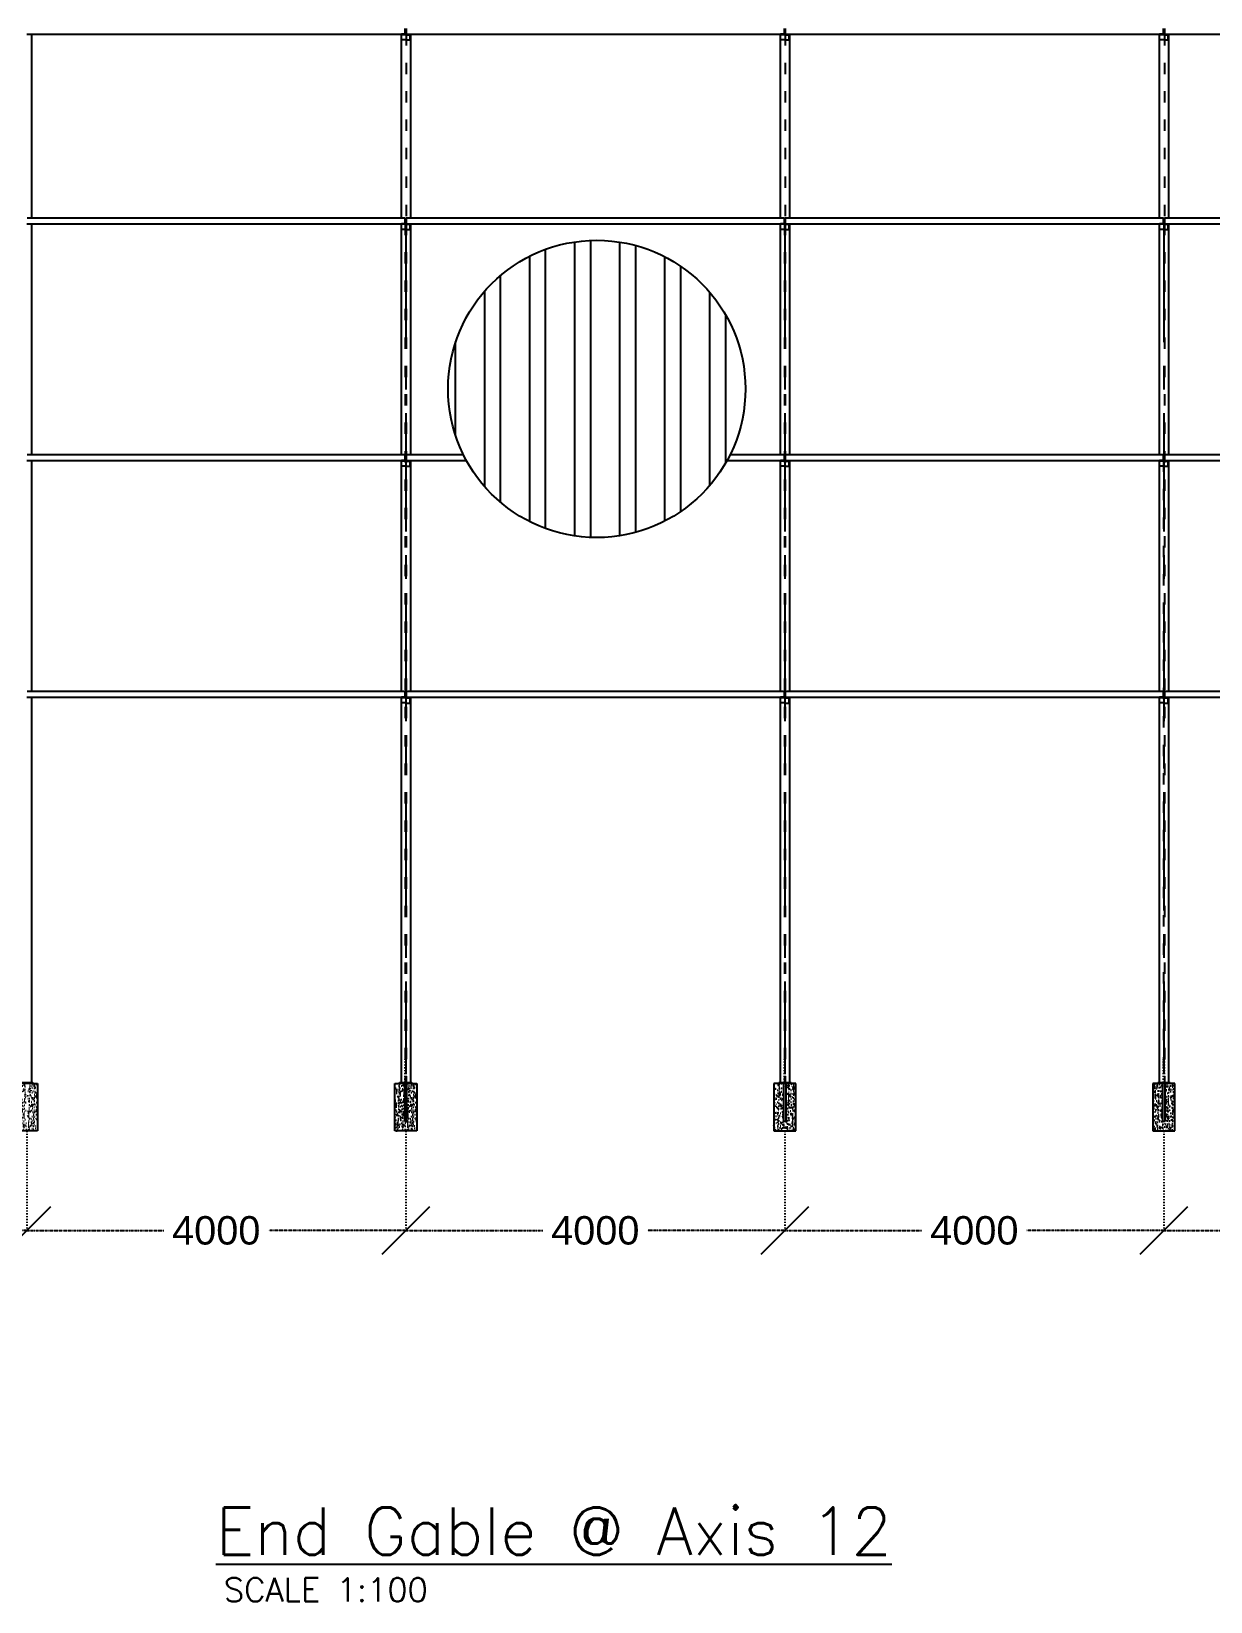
# Model space of a CAD drawing. Header units: inches. Extents: x -15 to 1885144, y -42615 to 866270.
# Drawn here: x 1676084 to 1688527, y 97362 to 113938 of the extents above; entities that cross this region are included whole.
import ezdxf
from ezdxf.enums import TextEntityAlignment as Align

# ---------------------------------------------------------------- set-up
doc = ezdxf.new("R2010")
doc.units = ezdxf.units.IN
doc.header["$LTSCALE"] = 100
doc.header["$MEASUREMENT"] = 0
for name, pattern in [('CENTER', [2, 1.25, -0.25, 0.25, -0.25]), ('dash line', [30, 12, -18]), ('PHANTOM2', [1.25, 0.625, -0.125, 0.125, -0.125, 0.125, -0.125])]:
    doc.linetypes.add(name, pattern=pattern)
for name, color, linetype in [('axis', 8, 'PHANTOM2'), ('bolt', 1, 'Continuous'), ('dimensions', 10, 'PHANTOM2'), ('layout', 7, 'Continuous'), ('pedestal', 9, 'Continuous'), ('purlins', 4, 'Continuous'), ('sections', 3, 'Continuous'), ('text', 3, 'Continuous')]:
    doc.layers.add(name, color=color, linetype=linetype)
doc.styles.add('LEROY100', font='simplex.shx')
doc.styles.get("Standard").update_dxf_attribs({"font": 'arial.ttf'})
doc.styles.add('T45', font='simplex.shx', dxfattribs={"height": 4.5})
doc.dimstyles.new('Dim_1', dxfattribs={"dimtxt": 300, "dimasz": 500, "dimexe": 0.0625, "dimexo": 0.0625, "dimgap": 100, "dimtad": 0, "dimtih": 1, "dimtoh": 1, "dimdec": 0, "dimzin": 0, "dimdsep": 46, "dimtxsty": 'Standard', "dimblk": 'OBLIQUE', "dimcen": 0.09, "dimclrd": 256, "dimclre": 256, "dimclrt": 256, "dimadec": 0, "dimazin": 0, "dimtm": 1e-09, "dimtfac": 1, "dimtdec": 0, "dimtofl": 0, "dimtmove": 0, "dimatfit": 3, "dimfxl": 1, "dimtfillclr": 256, "dimtolj": 1, "dimtzin": 0, "dimlwe": -1, "dimarcsym": 0})
pattern_1 = [(50, (725453.67, 57969.59), (71.7260183, -6.2752135), [7.5, -82.5]), (355, (725453.67, 57969.59), (-13.8751334, 75.2192134), [6, -66]), (100.4514445, (725459.65, 57969.07), (57.8508847, 68.943999), [6.374019, -70.114211]), (46.1842, (725453.67, 57989.59), (106.724133, -16.551928), [11.25, -123.75]), (96.635635, (725462.56, 57988.21), (93.466195, 97.41186), [9.561034, -105.171376]), (351.184164, (725453.67, 57989.59), (93.466195, 97.41186), [9, -99]), (21, (725463.67, 57984.59), (59.6907052, -40.261889), [7.5, -82.5]), (326, (725463.67, 57984.59), (24.331533, 72.5150045), [6, -66]), (71.451445, (725468.644, 57981.236), (84.0222377, 32.2531153), [6.374019, -70.114211]), (37.5, (725453.67, 57969.592), (1.2159855, 33.2893854), [0, -65.2, 0, -67, 0, -66.25]), (7.5, (725453.67, 57969.59), (26.3069537, 39.4411712), [0, -38.2, 0, -63.7, 0, -25.25]), (327.5, (725431.37, 57969.592), (53.3822436, -2.2554872), [0, -25, 0, -78, 0, -103.5]), (317.5, (725421.37, 57969.59), (58.318617, 10.0104982), [0, -32.5, 0, -51.8, 0, -73.5])]

# ---------------------------------------------------------------- blocks, each defined once
blk = doc.blocks.new('_Oblique')
at = {"color": 0, "linetype": 'ByBlock', "lineweight": -2}
blk.add_line((-0.5, -0.5), (0.5, 0.5), dxfattribs=at)
blk = doc.blocks.new('*D1445')
at = {"layer": 'Defpoints', "color": 0, "ltscale": 0.01, "transparency": 16777216}
for p in [(0, 115901), (1727174, 115901), (1725274, 113901)]:
    blk.add_point(p, dxfattribs=at)
at = {"layer": 'dimensions', "linetype": 'dash line', "ltscale": 0.01, "transparency": 16777216}
for p, q in [((0, 115901), (1727174, 115901)), ((1725274, 113901), (1727174, 113901))]:
    blk.add_line(p, q, dxfattribs=at)
at = {"layer": 'dimensions', "lineweight": -2, "ltscale": 0.01, "transparency": 16777216}
for p, q in [((1727174, 115901), (1727174, 115154)), ((1727174, 113901), (1727174, 114648))]:
    blk.add_line(p, q, dxfattribs=at)
at = {"layer": 'dimensions', "lineweight": -2, "ltscale": 0.01, "transparency": 16777216, "xscale": 500, "yscale": 500, "zscale": 500}
for p, rotation in [((1727174, 115901), 90), ((1727174, 113901), 270)]:
    blk.add_blockref('_Oblique', p, dxfattribs=dict(at, rotation=rotation))
at = {"layer": 'dimensions', "ltscale": 0.01, "transparency": 16777216, "insert": (1727174, 114901), "char_height": 300, "attachment_point": 5}
blk.add_mtext('\\A1;2000', dxfattribs=at)
blk = doc.blocks.new('*D1441')
at = {"layer": 'Defpoints', "color": 0, "ltscale": 0.01, "transparency": 16777216}
for p in [(1672034, 102331), (1676034, 102331), (1676034, 101279)]:
    blk.add_point(p, dxfattribs=at)
at = {"layer": 'dimensions', "linetype": 'dash line', "ltscale": 0.01, "transparency": 16777216}
for p, q in [((1672034, 102331), (1672034, 101279)), ((1676034, 102331), (1676034, 101279))]:
    blk.add_line(p, q, dxfattribs=at)
at = {"layer": 'dimensions', "lineweight": -2, "ltscale": 0.01, "transparency": 16777216}
for p, q in [((1672034, 101279), (1673481, 101279)), ((1676034, 101279), (1674588, 101279))]:
    blk.add_line(p, q, dxfattribs=at)
at = {"layer": 'dimensions', "lineweight": -2, "ltscale": 0.01, "transparency": 16777216, "xscale": 500, "yscale": 500, "zscale": 500, "rotation": 180}
blk.add_blockref('_Oblique', (1672034, 101279), dxfattribs=at)
at = {"layer": 'dimensions', "lineweight": -2, "ltscale": 0.01, "transparency": 16777216, "xscale": 500, "yscale": 500, "zscale": 500}
blk.add_blockref('_Oblique', (1676034, 101279), dxfattribs=at)
at = {"layer": 'dimensions', "ltscale": 0.01, "transparency": 16777216, "insert": (1674034, 101279), "char_height": 300, "attachment_point": 5}
blk.add_mtext('\\A1;4000', dxfattribs=at)
blk = doc.blocks.new('*D1420')
at = {"layer": 'Defpoints', "color": 0, "ltscale": 0.01, "transparency": 16777216}
for p in [(1676034, 102331), (1680034, 102331), (1680034, 101279)]:
    blk.add_point(p, dxfattribs=at)
at = {"layer": 'dimensions', "linetype": 'dash line', "ltscale": 0.01, "transparency": 16777216}
for p, q in [((1676034, 102331), (1676034, 101279)), ((1680034, 102331), (1680034, 101279))]:
    blk.add_line(p, q, dxfattribs=at)
at = {"layer": 'dimensions', "lineweight": -2, "ltscale": 0.01, "transparency": 16777216}
for p, q in [((1676034, 101279), (1677481, 101279)), ((1680034, 101279), (1678588, 101279))]:
    blk.add_line(p, q, dxfattribs=at)
at = {"layer": 'dimensions', "lineweight": -2, "ltscale": 0.01, "transparency": 16777216, "xscale": 500, "yscale": 500, "zscale": 500, "rotation": 180}
blk.add_blockref('_Oblique', (1676034, 101279), dxfattribs=at)
at = {"layer": 'dimensions', "lineweight": -2, "ltscale": 0.01, "transparency": 16777216, "xscale": 500, "yscale": 500, "zscale": 500}
blk.add_blockref('_Oblique', (1680034, 101279), dxfattribs=at)
at = {"layer": 'dimensions', "ltscale": 0.01, "transparency": 16777216, "insert": (1678034, 101279), "char_height": 300, "attachment_point": 5}
blk.add_mtext('\\A1;4000', dxfattribs=at)
blk = doc.blocks.new('*D1421')
at = {"layer": 'Defpoints', "color": 0, "ltscale": 0.01, "transparency": 16777216}
for p in [(1680034, 102331), (1684034, 102331), (1684034, 101279)]:
    blk.add_point(p, dxfattribs=at)
at = {"layer": 'dimensions', "linetype": 'dash line', "ltscale": 0.01, "transparency": 16777216}
for p, q in [((1680034, 102331), (1680034, 101279)), ((1684034, 102331), (1684034, 101279))]:
    blk.add_line(p, q, dxfattribs=at)
at = {"layer": 'dimensions', "lineweight": -2, "ltscale": 0.01, "transparency": 16777216}
for p, q in [((1680034, 101279), (1681481, 101279)), ((1684034, 101279), (1682588, 101279))]:
    blk.add_line(p, q, dxfattribs=at)
at = {"layer": 'dimensions', "lineweight": -2, "ltscale": 0.01, "transparency": 16777216, "xscale": 500, "yscale": 500, "zscale": 500, "rotation": 180}
blk.add_blockref('_Oblique', (1680034, 101279), dxfattribs=at)
at = {"layer": 'dimensions', "lineweight": -2, "ltscale": 0.01, "transparency": 16777216, "xscale": 500, "yscale": 500, "zscale": 500}
blk.add_blockref('_Oblique', (1684034, 101279), dxfattribs=at)
at = {"layer": 'dimensions', "ltscale": 0.01, "transparency": 16777216, "insert": (1682034, 101279), "char_height": 300, "attachment_point": 5}
blk.add_mtext('\\A1;4000', dxfattribs=at)
blk = doc.blocks.new('*D1422')
at = {"layer": 'Defpoints', "color": 0, "ltscale": 0.01, "transparency": 16777216}
for p in [(1684034, 102331), (1688034, 102331), (1688034, 101279)]:
    blk.add_point(p, dxfattribs=at)
at = {"layer": 'dimensions', "linetype": 'dash line', "ltscale": 0.01, "transparency": 16777216}
for p, q in [((1684034, 102331), (1684034, 101279)), ((1688034, 102331), (1688034, 101279))]:
    blk.add_line(p, q, dxfattribs=at)
at = {"layer": 'dimensions', "lineweight": -2, "ltscale": 0.01, "transparency": 16777216}
for p, q in [((1684034, 101279), (1685481, 101279)), ((1688034, 101279), (1686588, 101279))]:
    blk.add_line(p, q, dxfattribs=at)
at = {"layer": 'dimensions', "lineweight": -2, "ltscale": 0.01, "transparency": 16777216, "xscale": 500, "yscale": 500, "zscale": 500, "rotation": 180}
blk.add_blockref('_Oblique', (1684034, 101279), dxfattribs=at)
at = {"layer": 'dimensions', "lineweight": -2, "ltscale": 0.01, "transparency": 16777216, "xscale": 500, "yscale": 500, "zscale": 500}
blk.add_blockref('_Oblique', (1688034, 101279), dxfattribs=at)
at = {"layer": 'dimensions', "ltscale": 0.01, "transparency": 16777216, "insert": (1686034, 101279), "char_height": 300, "attachment_point": 5}
blk.add_mtext('\\A1;4000', dxfattribs=at)
blk = doc.blocks.new('*D1423')
at = {"layer": 'Defpoints', "color": 0, "ltscale": 0.01, "transparency": 16777216}
for p in [(1688034, 102331), (1692034, 102331), (1692034, 101279)]:
    blk.add_point(p, dxfattribs=at)
at = {"layer": 'dimensions', "linetype": 'dash line', "ltscale": 0.01, "transparency": 16777216}
for p, q in [((1688034, 102331), (1688034, 101279)), ((1692034, 102331), (1692034, 101279))]:
    blk.add_line(p, q, dxfattribs=at)
at = {"layer": 'dimensions', "lineweight": -2, "ltscale": 0.01, "transparency": 16777216}
for p, q in [((1688034, 101279), (1689481, 101279)), ((1692034, 101279), (1690588, 101279))]:
    blk.add_line(p, q, dxfattribs=at)
at = {"layer": 'dimensions', "lineweight": -2, "ltscale": 0.01, "transparency": 16777216, "xscale": 500, "yscale": 500, "zscale": 500, "rotation": 180}
blk.add_blockref('_Oblique', (1688034, 101279), dxfattribs=at)
at = {"layer": 'dimensions', "lineweight": -2, "ltscale": 0.01, "transparency": 16777216, "xscale": 500, "yscale": 500, "zscale": 500}
blk.add_blockref('_Oblique', (1692034, 101279), dxfattribs=at)
at = {"layer": 'dimensions', "ltscale": 0.01, "transparency": 16777216, "insert": (1690034, 101279), "char_height": 300, "attachment_point": 5}
blk.add_mtext('\\A1;4000', dxfattribs=at)

msp = doc.modelspace()

# ---------------------------------------------------------------- hatches: boundary and pattern name
at = {"layer": 'bolt', "ltscale": 0.01}
h = msp.add_hatch(color=256, dxfattribs=at)
h.dxf.hatch_style = 1
h.paths.add_polyline_path([(1680044.295, 102831.287), (1680044.295, 102841.287), (1680024.295, 102841.287), (1680024.295, 102831.287)])
h = msp.add_hatch(color=256, dxfattribs=at)
h.dxf.hatch_style = 1
h.paths.add_polyline_path([(1684024.462, 102831.287), (1684024.462, 102841.287), (1684044.462, 102841.287), (1684044.462, 102831.287)])
h = msp.add_hatch(color=256, dxfattribs=at)
h.dxf.hatch_style = 1
h.paths.add_polyline_path([(1688024.462, 102831.287), (1688024.462, 102841.287), (1688044.462, 102841.287), (1688044.462, 102831.287)])
at = {"layer": 'layout', "ltscale": 0.01}
h = msp.add_hatch(dxfattribs=at)
h.set_pattern_fill('STEEL', color=256, scale=3802.420809, angle=45)
h.set_pattern_definition([(90, (1549375.83, 722000.32), (-475.3026, 1e-13), []), (90, (1549207.8, 722168.37), (-475.3026, 1e-13), [])])
h.paths.add_polyline_path([(1683617.991, 110163.989, 1), (1680479.867, 110163.989, 1)])
at = {"layer": 'pedestal', "ltscale": 0.01}
h = msp.add_hatch(dxfattribs=at)
h.set_pattern_fill('AR-CONC', color=256, scale=10)
h.set_pattern_definition(pattern_1)
h.paths.add_polyline_path([(1676149.378, 102331.287), (1676149.378, 102831.287), (1676109.378, 102831.287), (1676044.295, 102831.287), (1676044.295, 102431.287), (1676024.295, 102431.287), (1676024.295, 102831.287), (1675959.378, 102831.287), (1675919.378, 102831.287), (1675919.378, 102331.287)])
h = msp.add_hatch(dxfattribs=at)
h.set_pattern_fill('AR-CONC', color=256, scale=10)
h.set_pattern_definition([(50, (729453.67, 57969.59), (71.7260183, -6.2752135), [7.5, -82.5]), (355, (729453.67, 57969.59), (-13.8751334, 75.2192134), [6, -66]), (100.4514445, (729459.65, 57969.07), (57.8508847, 68.943999), [6.374019, -70.114211]), (46.1842, (729453.67, 57989.59), (106.724133, -16.551928), [11.25, -123.75]), (96.635635, (729462.56, 57988.21), (93.466195, 97.41186), [9.561034, -105.171376]), (351.184164, (729453.67, 57989.59), (93.466195, 97.41186), [9, -99]), (21, (729463.67, 57984.59), (59.6907052, -40.261889), [7.5, -82.5]), (326, (729463.67, 57984.59), (24.331533, 72.5150045), [6, -66]), (71.451445, (729468.644, 57981.236), (84.0222377, 32.2531153), [6.374019, -70.114211]), (37.5, (729453.67, 57969.592), (1.2159855, 33.2893854), [0, -65.2, 0, -67, 0, -66.25]), (7.5, (729453.67, 57969.59), (26.3069537, 39.4411712), [0, -38.2, 0, -63.7, 0, -25.25]), (327.5, (729431.37, 57969.592), (53.3822436, -2.2554872), [0, -25, 0, -78, 0, -103.5]), (317.5, (729421.37, 57969.59), (58.318617, 10.0104982), [0, -32.5, 0, -51.8, 0, -73.5])])
h.paths.add_polyline_path([(1680149.378, 102331.287), (1680149.378, 102831.287), (1680109.378, 102831.287), (1680044.295, 102831.287), (1680044.295, 102431.287), (1680024.295, 102431.287), (1680024.295, 102831.287), (1679959.378, 102831.287), (1679919.378, 102831.287), (1679919.378, 102331.287)])
h = msp.add_hatch(dxfattribs=at)
h.set_pattern_fill('AR-CONC', color=256, scale=10)
h.set_pattern_definition(pattern_1)
h.paths.add_polyline_path([(1683919.378, 102331.287), (1683919.378, 102831.287), (1683959.378, 102831.287), (1684024.462, 102831.287), (1684024.462, 102431.287), (1684044.462, 102431.287), (1684044.462, 102831.287), (1684109.378, 102831.287), (1684149.378, 102831.287), (1684149.378, 102331.287)])
h = msp.add_hatch(dxfattribs=at)
h.set_pattern_fill('AR-CONC', color=256, scale=10)
h.set_pattern_definition([(50, (721453.67, 57969.59), (71.7260183, -6.2752135), [7.5, -82.5]), (355, (721453.67, 57969.59), (-13.8751334, 75.2192134), [6, -66]), (100.4514445, (721459.65, 57969.07), (57.8508847, 68.943999), [6.374019, -70.114211]), (46.1842, (721453.67, 57989.59), (106.724133, -16.551928), [11.25, -123.75]), (96.635635, (721462.56, 57988.21), (93.466195, 97.41186), [9.561034, -105.171376]), (351.184164, (721453.67, 57989.59), (93.466195, 97.41186), [9, -99]), (21, (721463.67, 57984.59), (59.6907052, -40.261889), [7.5, -82.5]), (326, (721463.67, 57984.59), (24.331533, 72.5150045), [6, -66]), (71.451445, (721468.644, 57981.236), (84.0222377, 32.2531153), [6.374019, -70.114211]), (37.5, (721453.67, 57969.592), (1.2159855, 33.2893854), [0, -65.2, 0, -67, 0, -66.25]), (7.5, (721453.67, 57969.59), (26.3069537, 39.4411712), [0, -38.2, 0, -63.7, 0, -25.25]), (327.5, (721431.37, 57969.592), (53.3822436, -2.2554872), [0, -25, 0, -78, 0, -103.5]), (317.5, (721421.37, 57969.59), (58.318617, 10.0104982), [0, -32.5, 0, -51.8, 0, -73.5])])
h.paths.add_polyline_path([(1687919.378, 102331.287), (1687919.378, 102831.287), (1687959.378, 102831.287), (1688024.462, 102831.287), (1688024.462, 102431.287), (1688044.462, 102431.287), (1688044.462, 102831.287), (1688109.378, 102831.287), (1688149.378, 102831.287), (1688149.378, 102331.287)])
at = {"layer": 'purlins', "ltscale": 0.01}
h = msp.add_hatch(color=256, dxfattribs=at)
h.dxf.hatch_style = 1
h.paths.add_polyline_path([(1680004.371, 113902.448), (1680004.371, 113908.448), (1680014.371, 113908.448), (1680014.371, 113902.448)])
h = msp.add_hatch(color=256, dxfattribs=at)
h.dxf.hatch_style = 1
h.paths.add_polyline_path([(1680064.378, 113902.082), (1680064.378, 113908.082), (1680054.378, 113908.082), (1680054.378, 113902.082)])
h = msp.add_hatch(color=256, dxfattribs=at)
h.dxf.hatch_style = 1
h.paths.add_polyline_path([(1684004.371, 113902.448), (1684004.371, 113908.448), (1684014.371, 113908.448), (1684014.371, 113902.448)])
h = msp.add_hatch(color=256, dxfattribs=at)
h.dxf.hatch_style = 1
h.paths.add_polyline_path([(1684064.378, 113902.082), (1684064.378, 113908.082), (1684054.378, 113908.082), (1684054.378, 113902.082)])
h = msp.add_hatch(color=256, dxfattribs=at)
h.dxf.hatch_style = 1
h.paths.add_polyline_path([(1688004.371, 113902.448), (1688004.371, 113908.448), (1688014.371, 113908.448), (1688014.371, 113902.448)])
h = msp.add_hatch(color=256, dxfattribs=at)
h.dxf.hatch_style = 1
h.paths.add_polyline_path([(1688064.378, 113902.082), (1688064.378, 113908.082), (1688054.378, 113908.082), (1688054.378, 113902.082)])
h = msp.add_hatch(color=256, dxfattribs=at)
h.dxf.hatch_style = 1
h.paths.add_polyline_path([(1680004.371, 111902.448), (1680004.371, 111908.448), (1680014.371, 111908.448), (1680014.371, 111902.448)])
h = msp.add_hatch(color=256, dxfattribs=at)
h.dxf.hatch_style = 1
h.paths.add_polyline_path([(1680064.378, 111902.082), (1680064.378, 111908.082), (1680054.378, 111908.082), (1680054.378, 111902.082)])
h = msp.add_hatch(color=256, dxfattribs=at)
h.dxf.hatch_style = 1
h.paths.add_polyline_path([(1684004.371, 111902.448), (1684004.371, 111908.448), (1684014.371, 111908.448), (1684014.371, 111902.448)])
h = msp.add_hatch(color=256, dxfattribs=at)
h.dxf.hatch_style = 1
h.paths.add_polyline_path([(1684064.378, 111902.082), (1684064.378, 111908.082), (1684054.378, 111908.082), (1684054.378, 111902.082)])
h = msp.add_hatch(color=256, dxfattribs=at)
h.dxf.hatch_style = 1
h.paths.add_polyline_path([(1688004.371, 111902.448), (1688004.371, 111908.448), (1688014.371, 111908.448), (1688014.371, 111902.448)])
h = msp.add_hatch(color=256, dxfattribs=at)
h.dxf.hatch_style = 1
h.paths.add_polyline_path([(1688064.378, 111902.082), (1688064.378, 111908.082), (1688054.378, 111908.082), (1688054.378, 111902.082)])
h = msp.add_hatch(color=256, dxfattribs=at)
h.dxf.hatch_style = 1
h.paths.add_polyline_path([(1680004.371, 109402.448), (1680004.371, 109408.448), (1680014.371, 109408.448), (1680014.371, 109402.448)])
h = msp.add_hatch(color=256, dxfattribs=at)
h.dxf.hatch_style = 1
h.paths.add_polyline_path([(1680064.378, 109402.082), (1680064.378, 109408.082), (1680054.378, 109408.082), (1680054.378, 109402.082)])
h = msp.add_hatch(color=256, dxfattribs=at)
h.dxf.hatch_style = 1
h.paths.add_polyline_path([(1684004.371, 109402.448), (1684004.371, 109408.448), (1684014.371, 109408.448), (1684014.371, 109402.448)])
h = msp.add_hatch(color=256, dxfattribs=at)
h.dxf.hatch_style = 1
h.paths.add_polyline_path([(1684064.378, 109402.082), (1684064.378, 109408.082), (1684054.378, 109408.082), (1684054.378, 109402.082)])
h = msp.add_hatch(color=256, dxfattribs=at)
h.dxf.hatch_style = 1
h.paths.add_polyline_path([(1688004.371, 109402.448), (1688004.371, 109408.448), (1688014.371, 109408.448), (1688014.371, 109402.448)])
h = msp.add_hatch(color=256, dxfattribs=at)
h.dxf.hatch_style = 1
h.paths.add_polyline_path([(1688064.378, 109402.082), (1688064.378, 109408.082), (1688054.378, 109408.082), (1688054.378, 109402.082)])
h = msp.add_hatch(color=256, dxfattribs=at)
h.dxf.hatch_style = 1
h.paths.add_polyline_path([(1680004.371, 106902.448), (1680004.371, 106908.448), (1680014.371, 106908.448), (1680014.371, 106902.448)])
h = msp.add_hatch(color=256, dxfattribs=at)
h.dxf.hatch_style = 1
h.paths.add_polyline_path([(1680064.378, 106902.082), (1680064.378, 106908.082), (1680054.378, 106908.082), (1680054.378, 106902.082)])
h = msp.add_hatch(color=256, dxfattribs=at)
h.dxf.hatch_style = 1
h.paths.add_polyline_path([(1684004.371, 106902.448), (1684004.371, 106908.448), (1684014.371, 106908.448), (1684014.371, 106902.448)])
h = msp.add_hatch(color=256, dxfattribs=at)
h.dxf.hatch_style = 1
h.paths.add_polyline_path([(1684064.378, 106902.082), (1684064.378, 106908.082), (1684054.378, 106908.082), (1684054.378, 106902.082)])
h = msp.add_hatch(color=256, dxfattribs=at)
h.dxf.hatch_style = 1
h.paths.add_polyline_path([(1688004.371, 106902.448), (1688004.371, 106908.448), (1688014.371, 106908.448), (1688014.371, 106902.448)])
h = msp.add_hatch(color=256, dxfattribs=at)
h.dxf.hatch_style = 1
h.paths.add_polyline_path([(1688064.378, 106902.082), (1688064.378, 106908.082), (1688054.378, 106908.082), (1688054.378, 106902.082)])

# ---------------------------------------------------------------- linework, layer by layer
at = {"layer": 'axis', "linetype": 'CENTER', "ltscale": 10}
for p, q in [((1680034.378, 111908.082), (1680034.378, 102931.287)), ((1680034.378, 111908.082), (1680034.378, 102931.287)), ((1680034.378, 111908.082), (1680034.378, 102931.287)), ((1680034.378, 111908.082), (1680034.378, 102931.287)), ((1680034.378, 111908.082), (1680034.378, 102931.287)), ((1680034.378, 111908.082), (1680034.378, 102931.287)), ((1684034.378, 111908.082), (1684034.378, 102931.287)), ((1684034.378, 111908.082), (1684034.378, 102931.287)), ((1684034.378, 111908.082), (1684034.378, 102931.287)), ((1684034.378, 111908.082), (1684034.378, 102931.287)), ((1684034.378, 111908.082), (1684034.378, 102931.287)), ((1684034.378, 111908.082), (1684034.378, 102931.287)), ((1684034.378, 111908.082), (1684034.378, 102931.287)), ((1688034.378, 111908.082), (1688034.378, 102931.287)), ((1688034.378, 111908.082), (1688034.378, 102931.287)), ((1688034.378, 111908.082), (1688034.378, 102931.287)), ((1688034.378, 111908.082), (1688034.378, 102931.287)), ((1688034.378, 111908.082), (1688034.378, 102931.287)), ((1688034.378, 111908.082), (1688034.378, 102931.287)), ((1688034.378, 111908.082), (1688034.378, 102931.287)), ((1688034.378, 111908.082), (1688034.378, 102931.287))]:
    msp.add_line(p, q, dxfattribs=at)
at = {"layer": 'bolt', "ltscale": 0.01}
for p, q in [((1680024.295, 102841.287), (1680024.295, 102831.287)), ((1680024.295, 102831.287), (1680024.295, 102431.287)), ((1680044.295, 102841.287), (1680044.295, 102831.287)), ((1680044.295, 102431.287), (1680044.295, 102831.287)), ((1684024.462, 102841.287), (1684024.462, 102831.287)), ((1684024.462, 102431.287), (1684024.462, 102831.287)), ((1684044.462, 102841.287), (1684044.462, 102831.287)), ((1684044.462, 102831.287), (1684044.462, 102431.287)), ((1688024.462, 102841.287), (1688024.462, 102831.287)), ((1688024.462, 102431.287), (1688024.462, 102831.287)), ((1688044.462, 102841.287), (1688044.462, 102831.287)), ((1688044.462, 102831.287), (1688044.462, 102431.287)), ((1680024.295, 102431.287), (1680044.295, 102431.287)), ((1684044.462, 102431.287), (1684024.462, 102431.287)), ((1688044.462, 102431.287), (1688024.462, 102431.287))]:
    msp.add_line(p, q, dxfattribs=at)
at = {"layer": 'layout', "ltscale": 0.01}
for p, q in [((1676084.378, 113908.082), (1676084.378, 111968.082)), ((1679984.378, 113908.082), (1679984.378, 111968.082)), ((1680084.378, 113908.082), (1680084.378, 111968.082)), ((1683984.378, 113908.082), (1683984.378, 111968.082)), ((1684084.378, 113908.082), (1684084.378, 111968.082)), ((1687984.378, 113908.082), (1687984.378, 111968.082)), ((1688084.378, 113908.082), (1688084.378, 111968.082)), ((1676084.378, 111908.082), (1676084.378, 109468.082)), ((1679984.378, 111908.082), (1679984.378, 109468.082)), ((1680084.378, 111908.082), (1680084.378, 109468.082)), ((1683984.378, 111908.082), (1683984.378, 109468.082)), ((1684084.378, 111908.082), (1684084.378, 109468.082)), ((1687984.378, 111908.082), (1687984.378, 109468.082)), ((1688084.378, 111908.082), (1688084.378, 109468.082)), ((1676084.378, 109408.082), (1676084.378, 106968.082)), ((1679984.378, 109408.082), (1679984.378, 106968.082)), ((1680084.378, 109408.082), (1680084.378, 106968.082)), ((1683984.378, 109408.082), (1683984.378, 106968.082)), ((1684084.378, 109408.082), (1684084.378, 106968.082)), ((1687984.378, 109408.082), (1687984.378, 106968.082)), ((1688084.378, 109408.082), (1688084.378, 106968.082)), ((1676084.378, 106908.082), (1676084.378, 102831.287)), ((1679984.378, 106908.082), (1679984.378, 102831.287)), ((1680084.378, 106908.082), (1680084.378, 102831.287)), ((1683984.378, 106908.082), (1683984.378, 102831.287)), ((1684084.378, 106908.082), (1684084.378, 102831.287)), ((1687984.378, 106908.082), (1687984.378, 102831.287)), ((1688084.378, 106908.082), (1688084.378, 102831.287))]:
    msp.add_line(p, q, dxfattribs=at)
at = {"layer": 'layout', "linetype": 'dash line', "ltscale": 0.1}
for p, q in [((1680039.378, 113908.082), (1680039.378, 111968.082)), ((1684039.378, 113908.082), (1684039.378, 111968.082)), ((1688039.378, 113908.082), (1688039.378, 111968.082)), ((1680029.378, 111908.082), (1680029.378, 102831.287)), ((1680039.378, 111908.082), (1680039.378, 102831.287)), ((1684029.378, 111908.082), (1684029.378, 102831.287)), ((1684039.378, 111908.082), (1684039.378, 102831.287)), ((1688039.378, 111908.082), (1688039.378, 102831.287)), ((1688029.378, 109408.082), (1688029.378, 102831.287))]:
    msp.add_line(p, q, dxfattribs=at)
at = {"layer": 'layout', "ltscale": 0.01}
msp.add_circle((1682048.929, 110163.989), 1569.062, dxfattribs=at)
at = {"layer": 'pedestal', "ltscale": 0.01}
for p, q in [((1676099.378, 102831.287), (1676149.378, 102831.287)), ((1676149.378, 102831.287), (1676149.378, 102331.287)), ((1679919.378, 102331.287), (1679919.378, 102831.287)), ((1679919.378, 102831.287), (1679969.378, 102831.287)), ((1680099.378, 102831.287), (1680149.378, 102831.287)), ((1680149.378, 102831.287), (1680149.378, 102331.287)), ((1683969.378, 102831.287), (1683919.378, 102831.287)), ((1683919.378, 102831.287), (1683919.378, 102331.287)), ((1684149.378, 102831.287), (1684099.378, 102831.287)), ((1684149.378, 102331.287), (1684149.378, 102831.287)), ((1687969.378, 102831.287), (1687919.378, 102831.287)), ((1687919.378, 102831.287), (1687919.378, 102331.287)), ((1688149.378, 102831.287), (1688099.378, 102831.287)), ((1688149.378, 102331.287), (1688149.378, 102831.287)), ((1676149.378, 102331.287), (1675919.378, 102331.287)), ((1680149.378, 102331.287), (1679919.378, 102331.287)), ((1683919.378, 102331.287), (1684149.378, 102331.287)), ((1687919.378, 102331.287), (1688149.378, 102331.287))]:
    msp.add_line(p, q, dxfattribs=at)
at = {"layer": 'purlins', "ltscale": 0.01}
for p, q in [((1676034.378, 113908.082), (1680034.378, 113908.082)), ((1679989.371, 113902.448), (1679989.371, 113908.448)), ((1680029.371, 113908.448), (1679989.371, 113908.448)), ((1680034.378, 113902.448), (1679989.371, 113902.448)), ((1679989.371, 113848.448), (1679989.371, 113902.448)), ((1680004.371, 113908.448), (1680004.371, 113902.448)), ((1680014.371, 113908.448), (1680014.371, 113902.448)), ((1680029.371, 113908.448), (1680029.371, 113968.448)), ((1680034.378, 113908.082), (1684034.378, 113908.082)), ((1680034.378, 113902.082), (1680079.378, 113902.082)), ((1680039.378, 113968.082), (1680039.378, 113908.082)), ((1680039.378, 113908.082), (1680079.378, 113908.082)), ((1680054.378, 113908.082), (1680054.378, 113902.082)), ((1680064.378, 113908.082), (1680064.378, 113902.082)), ((1680079.378, 113902.082), (1680079.378, 113908.082)), ((1680079.378, 113848.082), (1680079.378, 113902.082)), ((1683989.371, 113902.448), (1683989.371, 113908.448)), ((1684029.371, 113908.448), (1683989.371, 113908.448)), ((1684034.378, 113902.448), (1683989.371, 113902.448)), ((1683989.371, 113848.448), (1683989.371, 113902.448)), ((1684004.371, 113908.448), (1684004.371, 113902.448)), ((1684014.371, 113908.448), (1684014.371, 113902.448)), ((1684029.371, 113908.448), (1684029.371, 113968.448)), ((1684034.378, 113908.082), (1688034.378, 113908.082)), ((1684034.378, 113902.082), (1684079.378, 113902.082)), ((1684039.378, 113968.082), (1684039.378, 113908.082)), ((1684039.378, 113908.082), (1684079.378, 113908.082)), ((1684054.378, 113908.082), (1684054.378, 113902.082)), ((1684064.378, 113908.082), (1684064.378, 113902.082)), ((1684079.378, 113902.082), (1684079.378, 113908.082)), ((1684079.378, 113848.082), (1684079.378, 113902.082)), ((1687989.371, 113902.448), (1687989.371, 113908.448)), ((1688029.371, 113908.448), (1687989.371, 113908.448)), ((1688034.378, 113902.448), (1687989.371, 113902.448)), ((1687989.371, 113848.448), (1687989.371, 113902.448)), ((1688004.371, 113908.448), (1688004.371, 113902.448)), ((1688014.371, 113908.448), (1688014.371, 113902.448)), ((1688029.371, 113908.448), (1688029.371, 113968.448)), ((1688034.378, 113908.082), (1692034.378, 113908.082)), ((1688034.378, 113902.082), (1688079.378, 113902.082)), ((1688039.378, 113968.082), (1688039.378, 113908.082)), ((1688039.378, 113908.082), (1688079.378, 113908.082)), ((1688054.378, 113908.082), (1688054.378, 113902.082)), ((1688064.378, 113908.082), (1688064.378, 113902.082)), ((1688079.378, 113902.082), (1688079.378, 113908.082)), ((1688079.378, 113848.082), (1688079.378, 113902.082)), ((1680034.371, 113848.448), (1679989.371, 113848.448)), ((1680034.378, 113848.082), (1680079.378, 113848.082)), ((1684034.371, 113848.448), (1683989.371, 113848.448)), ((1684034.378, 113848.082), (1684079.378, 113848.082)), ((1688034.371, 113848.448), (1687989.371, 113848.448)), ((1688034.378, 113848.082), (1688079.378, 113848.082)), ((1676034.378, 111908.082), (1680034.378, 111908.082)), ((1680029.371, 111968.082), (1676039.378, 111968.082)), ((1679989.371, 111902.448), (1679989.371, 111908.448)), ((1680029.371, 111908.448), (1679989.371, 111908.448)), ((1680034.378, 111902.448), (1679989.371, 111902.448)), ((1679989.371, 111848.448), (1679989.371, 111902.448)), ((1680004.371, 111908.448), (1680004.371, 111902.448)), ((1680014.371, 111908.448), (1680014.371, 111902.448)), ((1680029.371, 111908.448), (1680029.371, 111968.448)), ((1680034.378, 111908.082), (1684034.378, 111908.082)), ((1680034.378, 111902.082), (1680079.378, 111902.082)), ((1684029.371, 111968.082), (1680039.378, 111968.082)), ((1680039.378, 111968.082), (1680039.378, 111908.082)), ((1680039.378, 111908.082), (1680079.378, 111908.082)), ((1680054.378, 111908.082), (1680054.378, 111902.082)), ((1680064.378, 111908.082), (1680064.378, 111902.082)), ((1680079.378, 111902.082), (1680079.378, 111908.082)), ((1680079.378, 111848.082), (1680079.378, 111902.082)), ((1683989.371, 111902.448), (1683989.371, 111908.448)), ((1684029.371, 111908.448), (1683989.371, 111908.448)), ((1684034.378, 111902.448), (1683989.371, 111902.448)), ((1683989.371, 111848.448), (1683989.371, 111902.448)), ((1684004.371, 111908.448), (1684004.371, 111902.448)), ((1684014.371, 111908.448), (1684014.371, 111902.448)), ((1684029.371, 111908.448), (1684029.371, 111968.448)), ((1684034.378, 111908.082), (1688034.378, 111908.082)), ((1684034.378, 111902.082), (1684079.378, 111902.082)), ((1688029.371, 111968.082), (1684039.378, 111968.082)), ((1684039.378, 111968.082), (1684039.378, 111908.082)), ((1684039.378, 111908.082), (1684079.378, 111908.082)), ((1684054.378, 111908.082), (1684054.378, 111902.082)), ((1684064.378, 111908.082), (1684064.378, 111902.082)), ((1684079.378, 111902.082), (1684079.378, 111908.082)), ((1684079.378, 111848.082), (1684079.378, 111902.082)), ((1687989.371, 111902.448), (1687989.371, 111908.448)), ((1688029.371, 111908.448), (1687989.371, 111908.448)), ((1688034.378, 111902.448), (1687989.371, 111902.448)), ((1687989.371, 111848.448), (1687989.371, 111902.448)), ((1688004.371, 111908.448), (1688004.371, 111902.448)), ((1688014.371, 111908.448), (1688014.371, 111902.448)), ((1688029.371, 111908.448), (1688029.371, 111968.448)), ((1688034.378, 111908.082), (1692034.378, 111908.082)), ((1688034.378, 111902.082), (1688079.378, 111902.082)), ((1692029.371, 111968.082), (1688039.378, 111968.082)), ((1688039.378, 111968.082), (1688039.378, 111908.082)), ((1688039.378, 111908.082), (1688079.378, 111908.082)), ((1688054.378, 111908.082), (1688054.378, 111902.082)), ((1688064.378, 111908.082), (1688064.378, 111902.082)), ((1688079.378, 111902.082), (1688079.378, 111908.082)), ((1688079.378, 111848.082), (1688079.378, 111902.082)), ((1680034.371, 111848.448), (1679989.371, 111848.448)), ((1680034.378, 111848.082), (1680079.378, 111848.082)), ((1684034.371, 111848.448), (1683989.371, 111848.448)), ((1684034.378, 111848.082), (1684079.378, 111848.082)), ((1688034.371, 111848.448), (1687989.371, 111848.448)), ((1688034.378, 111848.082), (1688079.378, 111848.082)), ((1676034.378, 109408.082), (1680034.378, 109408.082)), ((1680029.371, 109468.082), (1676039.378, 109468.082)), ((1679989.371, 109402.448), (1679989.371, 109408.448)), ((1680029.371, 109408.448), (1679989.371, 109408.448)), ((1680004.371, 109408.448), (1680004.371, 109402.448)), ((1680014.371, 109408.448), (1680014.371, 109402.448)), ((1680029.371, 109408.448), (1680029.371, 109468.448)), ((1680034.378, 109408.082), (1680673.952, 109408.082)), ((1680642.633, 109468.082), (1680039.378, 109468.082)), ((1680039.378, 109468.082), (1680039.378, 109408.082)), ((1680039.378, 109408.082), (1680079.378, 109408.082)), ((1680054.378, 109408.082), (1680054.378, 109402.082)), ((1680064.378, 109408.082), (1680064.378, 109402.082)), ((1680079.378, 109402.082), (1680079.378, 109408.082)), ((1683423.906, 109408.082), (1684034.378, 109408.082)), ((1684029.371, 109468.082), (1683455.226, 109468.082)), ((1683989.371, 109402.448), (1683989.371, 109408.448)), ((1684029.371, 109408.448), (1683989.371, 109408.448)), ((1684004.371, 109408.448), (1684004.371, 109402.448)), ((1684014.371, 109408.448), (1684014.371, 109402.448)), ((1684029.371, 109408.448), (1684029.371, 109468.448)), ((1684034.378, 109408.082), (1688034.378, 109408.082)), ((1688029.371, 109468.082), (1684039.378, 109468.082)), ((1684039.378, 109468.082), (1684039.378, 109408.082)), ((1684039.378, 109408.082), (1684079.378, 109408.082)), ((1684054.378, 109408.082), (1684054.378, 109402.082)), ((1684064.378, 109408.082), (1684064.378, 109402.082)), ((1684079.378, 109402.082), (1684079.378, 109408.082)), ((1687989.371, 109402.448), (1687989.371, 109408.448)), ((1688029.371, 109408.448), (1687989.371, 109408.448)), ((1688004.371, 109408.448), (1688004.371, 109402.448)), ((1688014.371, 109408.448), (1688014.371, 109402.448)), ((1688029.371, 109408.448), (1688029.371, 109468.448)), ((1688034.378, 109408.082), (1692034.378, 109408.082)), ((1692029.371, 109468.082), (1688039.378, 109468.082)), ((1688039.378, 109468.082), (1688039.378, 109408.082)), ((1688039.378, 109408.082), (1688079.378, 109408.082)), ((1688054.378, 109408.082), (1688054.378, 109402.082)), ((1688064.378, 109408.082), (1688064.378, 109402.082)), ((1688079.378, 109402.082), (1688079.378, 109408.082)), ((1680034.378, 109402.448), (1679989.371, 109402.448)), ((1679989.371, 109348.448), (1679989.371, 109402.448)), ((1680034.371, 109348.448), (1679989.371, 109348.448)), ((1680034.378, 109402.082), (1680079.378, 109402.082)), ((1680034.378, 109348.082), (1680079.378, 109348.082)), ((1680079.378, 109348.082), (1680079.378, 109402.082)), ((1684034.378, 109402.448), (1683989.371, 109402.448)), ((1683989.371, 109348.448), (1683989.371, 109402.448)), ((1684034.371, 109348.448), (1683989.371, 109348.448)), ((1684034.378, 109402.082), (1684079.378, 109402.082)), ((1684034.378, 109348.082), (1684079.378, 109348.082)), ((1684079.378, 109348.082), (1684079.378, 109402.082)), ((1688034.378, 109402.448), (1687989.371, 109402.448)), ((1687989.371, 109348.448), (1687989.371, 109402.448)), ((1688034.371, 109348.448), (1687989.371, 109348.448)), ((1688034.378, 109402.082), (1688079.378, 109402.082)), ((1688034.378, 109348.082), (1688079.378, 109348.082)), ((1688079.378, 109348.082), (1688079.378, 109402.082)), ((1680029.371, 106968.082), (1676039.378, 106968.082)), ((1680029.371, 106908.448), (1680029.371, 106968.448)), ((1684029.371, 106968.082), (1680039.378, 106968.082)), ((1680039.378, 106968.082), (1680039.378, 106908.082)), ((1684029.371, 106908.448), (1684029.371, 106968.448)), ((1688029.371, 106968.082), (1684039.378, 106968.082)), ((1684039.378, 106968.082), (1684039.378, 106908.082)), ((1688029.371, 106908.448), (1688029.371, 106968.448)), ((1692029.371, 106968.082), (1688039.378, 106968.082)), ((1688039.378, 106968.082), (1688039.378, 106908.082)), ((1676034.378, 106908.082), (1680034.378, 106908.082)), ((1679989.371, 106902.448), (1679989.371, 106908.448)), ((1680029.371, 106908.448), (1679989.371, 106908.448)), ((1680034.378, 106902.448), (1679989.371, 106902.448)), ((1679989.371, 106848.448), (1679989.371, 106902.448)), ((1680034.371, 106848.448), (1679989.371, 106848.448)), ((1680004.371, 106908.448), (1680004.371, 106902.448)), ((1680014.371, 106908.448), (1680014.371, 106902.448)), ((1680034.378, 106908.082), (1684034.378, 106908.082)), ((1680034.378, 106902.082), (1680079.378, 106902.082)), ((1680034.378, 106848.082), (1680079.378, 106848.082)), ((1680039.378, 106908.082), (1680079.378, 106908.082)), ((1680054.378, 106908.082), (1680054.378, 106902.082)), ((1680064.378, 106908.082), (1680064.378, 106902.082)), ((1680079.378, 106902.082), (1680079.378, 106908.082)), ((1680079.378, 106848.082), (1680079.378, 106902.082)), ((1683989.371, 106902.448), (1683989.371, 106908.448)), ((1684029.371, 106908.448), (1683989.371, 106908.448)), ((1684034.378, 106902.448), (1683989.371, 106902.448)), ((1683989.371, 106848.448), (1683989.371, 106902.448)), ((1684034.371, 106848.448), (1683989.371, 106848.448)), ((1684004.371, 106908.448), (1684004.371, 106902.448)), ((1684014.371, 106908.448), (1684014.371, 106902.448)), ((1684034.378, 106908.082), (1688034.378, 106908.082)), ((1684034.378, 106902.082), (1684079.378, 106902.082)), ((1684034.378, 106848.082), (1684079.378, 106848.082)), ((1684039.378, 106908.082), (1684079.378, 106908.082)), ((1684054.378, 106908.082), (1684054.378, 106902.082)), ((1684064.378, 106908.082), (1684064.378, 106902.082)), ((1684079.378, 106902.082), (1684079.378, 106908.082)), ((1684079.378, 106848.082), (1684079.378, 106902.082)), ((1687989.371, 106902.448), (1687989.371, 106908.448)), ((1688029.371, 106908.448), (1687989.371, 106908.448)), ((1688034.378, 106902.448), (1687989.371, 106902.448)), ((1687989.371, 106848.448), (1687989.371, 106902.448)), ((1688034.371, 106848.448), (1687989.371, 106848.448)), ((1688004.371, 106908.448), (1688004.371, 106902.448)), ((1688014.371, 106908.448), (1688014.371, 106902.448)), ((1688034.378, 106908.082), (1692034.378, 106908.082)), ((1688034.378, 106902.082), (1688079.378, 106902.082)), ((1688034.378, 106848.082), (1688079.378, 106848.082)), ((1688039.378, 106908.082), (1688079.378, 106908.082)), ((1688054.378, 106908.082), (1688054.378, 106902.082)), ((1688064.378, 106908.082), (1688064.378, 106902.082)), ((1688079.378, 106902.082), (1688079.378, 106908.082)), ((1688079.378, 106848.082), (1688079.378, 106902.082))]:
    msp.add_line(p, q, dxfattribs=at)
at = {"layer": 'sections', "ltscale": 0.01}
for p, q in [((1676084.378, 103086.082), (1676084.378, 102841.287)), ((1679984.378, 103086.082), (1679984.378, 102841.287)), ((1680084.378, 103086.082), (1680084.378, 102841.287)), ((1683984.378, 103086.082), (1683984.378, 102841.287)), ((1684084.378, 103086.082), (1684084.378, 102841.287)), ((1687984.378, 103086.082), (1687984.378, 102841.287)), ((1688084.378, 103086.082), (1688084.378, 102841.287)), ((1675969.378, 102841.287), (1676099.378, 102841.287)), ((1676099.378, 102831.287), (1675969.378, 102831.287)), ((1676099.378, 102841.287), (1676099.378, 102831.287)), ((1679969.378, 102841.287), (1680099.378, 102841.287)), ((1679969.378, 102831.287), (1679969.378, 102841.287)), ((1680099.378, 102831.287), (1679969.378, 102831.287)), ((1680099.378, 102841.287), (1680099.378, 102831.287)), ((1683969.378, 102841.287), (1684099.378, 102841.287)), ((1683969.378, 102831.287), (1683969.378, 102841.287)), ((1684099.378, 102831.287), (1683969.378, 102831.287)), ((1684099.378, 102841.287), (1684099.378, 102831.287)), ((1687969.378, 102841.287), (1688099.378, 102841.287)), ((1687969.378, 102831.287), (1687969.378, 102841.287)), ((1688099.378, 102831.287), (1687969.378, 102831.287)), ((1688099.378, 102841.287), (1688099.378, 102831.287))]:
    msp.add_line(p, q, dxfattribs=at)
at = {"layer": 'sections', "linetype": 'dash line', "ltscale": 0.01}
for p, q in [((1680029.295, 102841.287), (1680029.295, 103086.082)), ((1680039.295, 102841.287), (1680039.295, 103086.082)), ((1684029.295, 102841.287), (1684029.295, 103086.082)), ((1684039.295, 102841.287), (1684039.295, 103086.082)), ((1688029.295, 102841.287), (1688029.295, 103086.082)), ((1688039.295, 102841.287), (1688039.295, 103086.082))]:
    msp.add_line(p, q, dxfattribs=at)

# ---------------------------------------------------------------- texts
at = {"layer": 'text', "style": 'T45'}
msp.add_text('%%UEnd Gable @ Axis 12', height=500, dxfattribs=at).set_placement((1678028.396, 97856.033))
at = {"layer": 'text', "ltscale": 1000, "style": 'LEROY100'}
msp.add_text('SCALE 1:100', height=250, dxfattribs=at).set_placement((1679190.954, 97486.694), align=Align.MIDDLE)

# ---------------------------------------------------------------- dimensions: what is measured, and where the dimension line sits
at = {"layer": 'dimensions', "ltscale": 0.01}
dim = msp.add_linear_dim(base=(1727174.061, 115901.287), p1=(1725274.378, 113901.287), p2=(0, 115901.287), angle=90, text='2000', dimstyle='Dim_1', override={"dimtmove": 1}, dxfattribs=at)
dim.commit()
dim.dimension.update_dxf_attribs({"geometry": '*D1445', "text_midpoint": (1727174.061, 114901.287)})
for base, p1, p2, picture, middle in [((1676034.378, 101278.757), (1672034.378, 102331.287), (1676034.378, 102331.287), '*D1441', (1674034.378, 101278.757)), ((1680034.378, 101278.757), (1676034.378, 102331.287), (1680034.378, 102331.287), '*D1420', (1678034.378, 101278.757)), ((1684034.378, 101278.757), (1680034.378, 102331.287), (1684034.378, 102331.287), '*D1421', (1682034.378, 101278.757)), ((1688034.378, 101278.757), (1684034.378, 102331.287), (1688034.378, 102331.287), '*D1422', (1686034.378, 101278.757)), ((1692034.378, 101278.757), (1688034.378, 102331.287), (1692034.378, 102331.287), '*D1423', (1690034.378, 101278.757))]:
    dim = msp.add_linear_dim(base=base, p1=p1, p2=p2, dimstyle='Dim_1', override={"dimtmove": 1}, dxfattribs=at)
    dim.commit()
    dim.dimension.update_dxf_attribs({"geometry": picture, "text_midpoint": middle})

doc.saveas('drawing.dxf')
